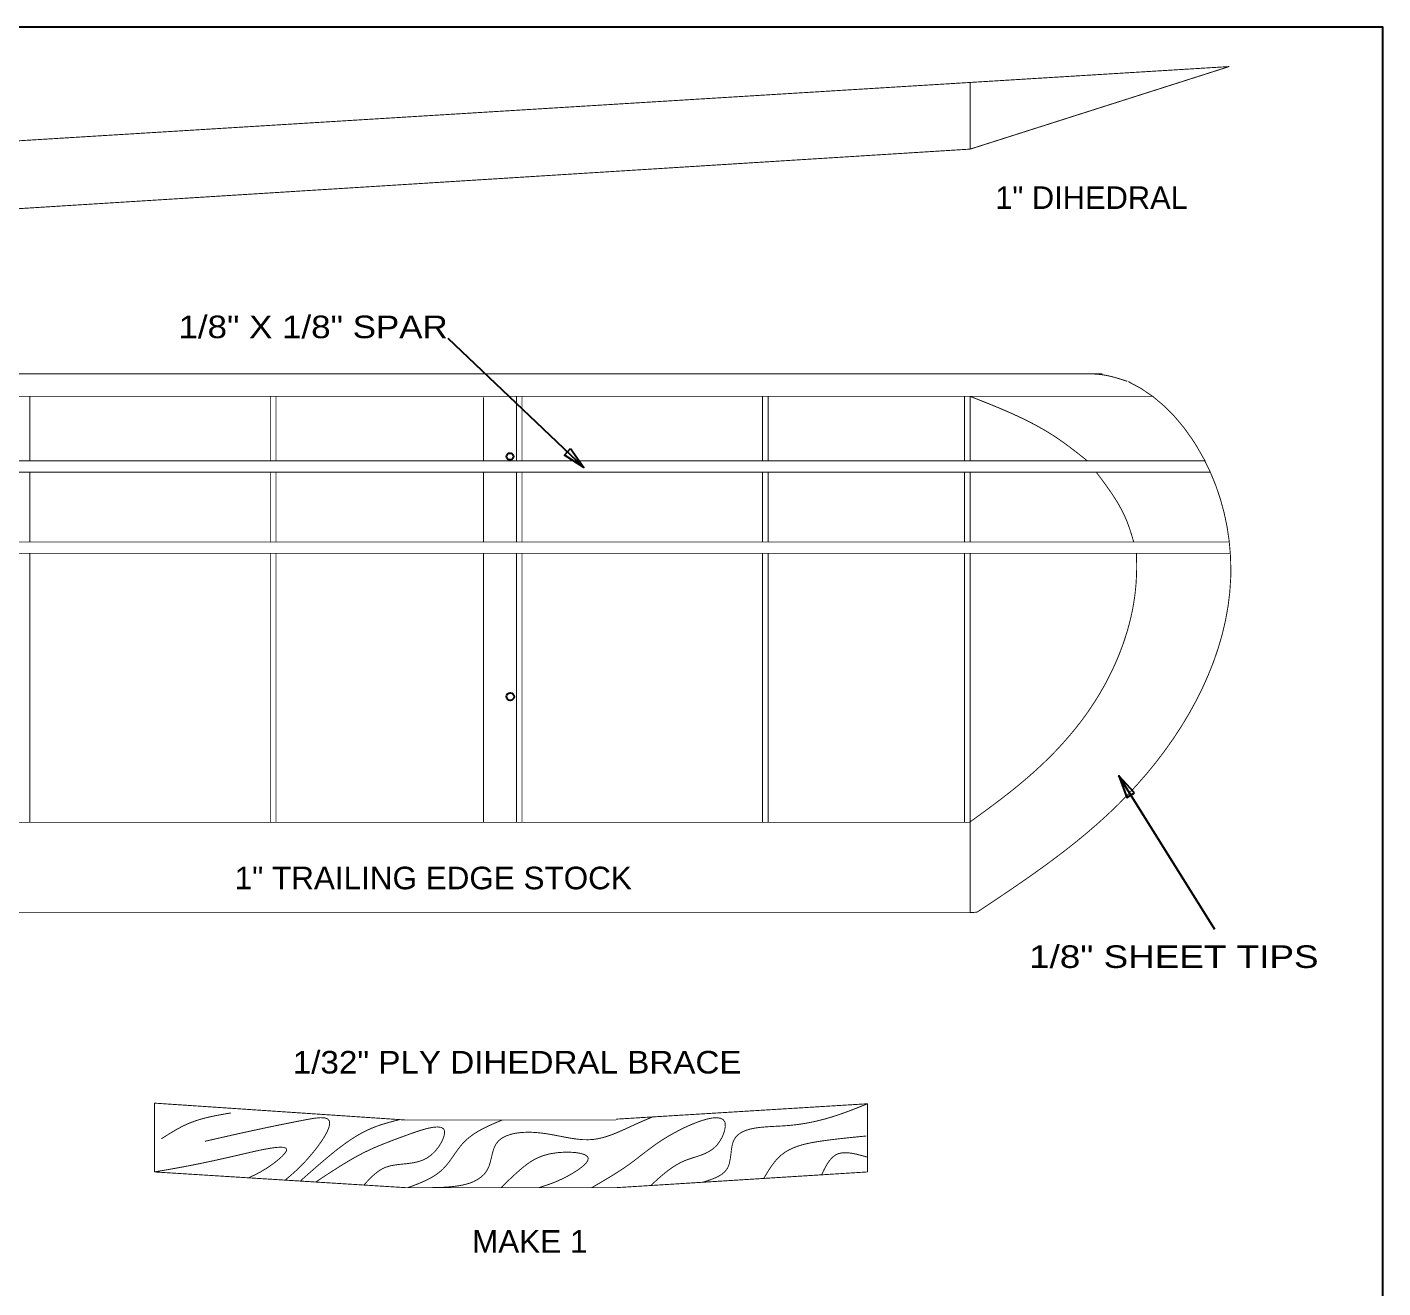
# Model space of a CAD drawing. Extents: x 0.4 to 42.7, y 0.1 to 28.
# Drawn here: x 27.75 to 42.74, y 14.09 to 28.05 of the extents above; entities that cross this region are included whole.
import ezdxf
from ezdxf.enums import TextEntityAlignment as Align

# ---------------------------------------------------------------- set-up
doc = ezdxf.new("R2010")
doc.units = 0
doc.header["$MEASUREMENT"] = 0
doc.layers.get('0').update_dxf_attribs({"color": 1, "linetype": 'CONTINUOUS'})

msp = doc.modelspace()

# ---------------------------------------------------------------- linework, layer by layer
at = {"color": 7, "linetype": 'Continuous'}
for points in [[(42.7447, 0.1409), (42.7447, 28.0482), (0.3881, 28.0482), (0.3881, 0.1409), (42.7447, 0.1409)], [(32.3992, 24.6053), (33.905, 23.1746)], [(33.7581, 23.3832), (33.905, 23.1746), (33.6892, 23.3107), (33.7581, 23.3832)], [(40.8848, 18.0606), (39.8223, 19.7605)], [(39.9973, 19.5749), (39.8223, 19.7605), (39.9124, 19.5219), (39.9973, 19.5749)]]:
    msp.add_lwpolyline(points, dxfattribs=at)
at = {"color": 7, "linetype": 'Continuous', "const_width": 0.01}
for points in [[(41.0445, 27.6115), (22.2079, 26.4559)], [(41.0445, 27.6115), (38.1792, 26.6979)], [(38.1792, 26.6979), (38.1792, 27.4337)], [(38.1792, 26.6979), (22.2079, 25.6979)], [(22.2079, 24.2113), (39.6406, 24.2113)], [(38.1792, 24.2113), (22.5048, 24.2113)], [(39.4403, 24.2113), (39.4575, 24.2111), (39.4746, 24.2109), (39.4918, 24.2106), (39.5088, 24.2103), (39.5259, 24.2098), (39.5431, 24.2091), (39.5601, 24.2083), (39.5771, 24.2072), (39.5941, 24.2058), (39.6111, 24.2042), (39.6238, 24.2027), (39.6406, 24.2005), (39.6575, 24.198), (39.6743, 24.1951), (39.6909, 24.1919), (39.7076, 24.1885), (39.7242, 24.1848), (39.7407, 24.1808), (39.7572, 24.1766), (39.7739, 24.1722), (39.7903, 24.1677), (39.8068, 24.1629), (39.8231, 24.158), (39.8396, 24.153), (39.8559, 24.1478), (39.8724, 24.1426), (39.8887, 24.1372), (39.905, 24.1318), (39.9185, 24.1274)], [(39.927, 24.1249), (39.9302, 24.1235), (40.069, 24.049), (40.2019, 23.9585), (40.3254, 23.8547), (40.4391, 23.7398), (40.5433, 23.6155), (40.6372, 23.4842), (40.6821, 23.4141), (40.7619, 23.2745), (40.8326, 23.1297), (40.8938, 22.981), (40.9456, 22.829), (40.9881, 22.6743), (41.0211, 22.5175), (41.0445, 22.3592), (41.0585, 22.2001), (41.0629, 22.0413), (41.0612, 21.9517), (41.051, 21.7938), (41.0314, 21.6364), (41.0034, 21.4804), (40.9669, 21.326), (40.9225, 21.1734), (40.8707, 21.0227), (40.8117, 20.8742), (40.7461, 20.728), (40.6741, 20.5844), (40.5964, 20.4435), (40.5132, 20.3056), (40.4247, 20.1707), (40.3315, 20.0391), (40.2342, 19.911), (40.1327, 19.7865), (40.0277, 19.666), (39.929, 19.5593), (39.8182, 19.4465), (39.7049, 19.3377), (39.5892, 19.2326), (39.4714, 19.1309), (39.3516, 19.0322), (39.2303, 18.9363), (39.1074, 18.8429), (38.9834, 18.7516), (38.8583, 18.6622), (38.7324, 18.5744), (38.6058, 18.4878), (38.4789, 18.4021), (38.3518, 18.317), (38.2555, 18.2529)], [(39.927, 24.1245), (39.9378, 24.1209), (39.9482, 24.1174)], [(38.1792, 23.9613), (22.5048, 23.9613)], [(27.7772, 23.9613), (27.7772, 23.2478)], [(30.4368, 23.9613), (30.4368, 23.2478)], [(30.4993, 23.9613), (30.4993, 23.2478)], [(32.7954, 23.9501), (32.7954, 23.2478)], [(33.1589, 23.9613), (33.1589, 23.2478)], [(33.2213, 23.9613), (33.2213, 23.2478)], [(35.881, 23.9613), (35.881, 23.2478)], [(35.9434, 23.9613), (35.9434, 23.2478)], [(38.1166, 23.9613), (38.1166, 23.2478)], [(38.1792, 23.9613), (40.2082, 23.9613)], [(38.1792, 23.2478), (38.1792, 23.9613)], [(39.4755, 23.2478), (39.4573, 23.2622), (39.4391, 23.2766), (39.4211, 23.2909), (39.4029, 23.3053), (39.3847, 23.3195), (39.3666, 23.3338), (39.3482, 23.348), (39.33, 23.3621), (39.3117, 23.3761), (39.2933, 23.3901), (39.275, 23.404), (39.2565, 23.4177), (39.2378, 23.4314), (39.2192, 23.4449), (39.2006, 23.4583), (39.1817, 23.4716), (39.1628, 23.4847), (39.1438, 23.4977), (39.1248, 23.5105), (39.1124, 23.5187), (39.069, 23.5465), (39.0254, 23.5734), (38.981, 23.5994), (38.9363, 23.6247), (38.8911, 23.6493), (38.8454, 23.6732), (38.7995, 23.6964), (38.7532, 23.7191), (38.7064, 23.7412), (38.6595, 23.7628), (38.6123, 23.7839), (38.5647, 23.8047), (38.517, 23.8251), (38.4691, 23.8451), (38.421, 23.8649), (38.3729, 23.8844), (38.3244, 23.9038), (38.276, 23.923), (38.2276, 23.9422), (38.1792, 23.9612), (38.1792, 23.9612)], [(22.2079, 23.2478), (38.1792, 23.2478)], [(38.1792, 23.2478), (40.783, 23.2478)], [(22.2079, 23.1228), (38.1792, 23.1228)], [(27.7772, 23.1228), (27.7772, 22.3496)], [(30.4368, 23.1228), (30.4368, 22.3496)], [(30.4993, 23.1228), (30.4993, 22.3496)], [(32.7954, 23.1228), (32.7954, 22.3496)], [(33.1589, 23.1228), (33.1589, 22.3496)], [(33.2213, 23.1228), (33.2213, 22.3496)], [(35.881, 23.1228), (35.881, 22.3496)], [(35.9434, 23.1228), (35.9434, 22.3496)], [(38.1166, 23.1228), (38.1166, 22.3496)], [(38.1792, 23.1228), (40.835, 23.1228)], [(38.1792, 23.1228), (38.1792, 22.3496)], [(39.9885, 22.3496), (39.9818, 22.3718), (39.9752, 22.394), (39.9686, 22.4161), (39.9618, 22.4383), (39.9548, 22.4603), (39.9477, 22.4823), (39.9404, 22.5041), (39.9327, 22.5259), (39.9249, 22.5475), (39.9168, 22.5689), (39.9083, 22.5902), (39.9078, 22.5917), (39.8955, 22.6203), (39.8824, 22.6487), (39.869, 22.6767), (39.8547, 22.7045), (39.84, 22.7319), (39.8247, 22.7591), (39.8089, 22.7861), (39.7926, 22.8129), (39.7757, 22.8394), (39.7587, 22.8658), (39.7412, 22.892), (39.7234, 22.918), (39.7052, 22.9439), (39.6869, 22.9697), (39.6683, 22.9954), (39.6495, 23.021), (39.6306, 23.0465), (39.6116, 23.072), (39.5926, 23.0974), (39.5734, 23.1228)], [(3.9149, 22.3496), (41.0445, 22.3496)], [(27.7772, 22.3496), (30.4135, 22.3496), (30.4368, 22.3496)], [(30.4993, 22.3496), (33.1356, 22.3496), (33.1589, 22.3496)], [(33.2213, 22.3496), (35.8577, 22.3496), (35.881, 22.3496)], [(35.9434, 22.3496), (38.1166, 22.3496)], [(38.1792, 22.3496), (41.0483, 22.3496)], [(3.4284, 22.2246), (41.0596, 22.2246)], [(27.7772, 22.2246), (30.4368, 22.2246)], [(27.7772, 19.2472), (27.7772, 22.2246)], [(30.4368, 19.2472), (30.4368, 22.2246)], [(30.4993, 22.2246), (33.1589, 22.2246)], [(30.4993, 19.2472), (30.4993, 22.2246)], [(32.7954, 22.2246), (32.7954, 19.2472)], [(33.1589, 19.2472), (33.1589, 22.2246)], [(33.2213, 19.2472), (33.2213, 22.2246)], [(33.2214, 22.2246), (35.881, 22.2246)], [(35.881, 19.2472), (35.881, 22.2246)], [(35.9434, 22.2246), (38.6031, 22.2246)], [(35.9434, 19.2472), (35.9434, 22.2246)], [(38.1166, 19.2472), (38.1166, 22.2246)], [(38.1715, 19.2472), (38.2257, 19.2865), (38.2798, 19.3259), (38.3338, 19.3655), (38.3877, 19.4052), (38.4414, 19.4451), (38.4947, 19.4854), (38.5479, 19.5261), (38.6007, 19.5671), (38.6531, 19.6087), (38.7051, 19.6508), (38.7367, 19.6769), (38.788, 19.72), (38.8386, 19.7638), (38.8886, 19.8083), (38.938, 19.8535), (38.987, 19.8994), (39.0351, 19.946), (39.0825, 19.9933), (39.1292, 20.0414), (39.1751, 20.0903), (39.2201, 20.14), (39.2643, 20.1904), (39.3076, 20.2417), (39.3501, 20.2938), (39.3917, 20.3468), (39.4322, 20.4006), (39.4717, 20.4553), (39.5101, 20.5109), (39.5176, 20.522), (39.5603, 20.5871), (39.6014, 20.6534), (39.6408, 20.7208), (39.6789, 20.7892), (39.7151, 20.8586), (39.7497, 20.9288), (39.7824, 20.9999), (39.8133, 21.0718), (39.8423, 21.1444), (39.8694, 21.2177), (39.8945, 21.2916), (39.9174, 21.3661), (39.9382, 21.4411), (39.9569, 21.5165), (39.9732, 21.5922), (39.9871, 21.6683), (39.9988, 21.7447), (40.008, 21.8212), (40.0146, 21.8979), (40.0187, 21.9747), (40.0204, 22.0416), (40.0204, 22.1085), (40.0197, 22.1754), (40.0187, 22.2246)], [(38.1792, 19.6388), (38.1792, 22.2246)], [(38.1792, 19.6388), (38.1792, 18.2472)], [(21.1944, 19.2471), (38.1792, 19.2472)], [(20.8996, 18.2472), (38.1715, 18.2472)], [(38.1715, 18.2472), (38.2555, 18.2529)], [(29.1539, 15.378), (29.1539, 16.1395)], [(29.1539, 16.1395), (31.9385, 15.9522)], [(37.0436, 16.1325), (34.2603, 15.9618)], [(35.2207, 15.2638), (35.2768, 15.2815), (35.3308, 15.3007), (35.3814, 15.3225), (35.4266, 15.3485), (35.4645, 15.38), (35.4936, 15.4184), (35.4948, 15.4204), (35.5133, 15.4667), (35.5245, 15.5186), (35.5317, 15.5732), (35.5379, 15.6277), (35.5471, 15.6794), (35.56, 15.7205), (35.5826, 15.7598), (35.6134, 15.7918), (35.6513, 15.8173), (35.6956, 15.8372), (35.7452, 15.8522), (35.7993, 15.8632), (35.8567, 15.8711), (35.9169, 15.8766), (35.9787, 15.8806), (36.0412, 15.8838), (36.1036, 15.8872), (36.1471, 15.8901), (36.2073, 15.8954), (36.2655, 15.9022), (36.3223, 15.9103), (36.3777, 15.9197), (36.4315, 15.9303), (36.4842, 15.942), (36.5357, 15.9546), (36.5862, 15.9682), (36.6356, 15.9827), (36.684, 15.9979), (36.732, 16.0137), (36.779, 16.0302), (36.8256, 16.0471), (36.8716, 16.0645), (36.9172, 16.0821), (36.9625, 16.1001), (37.0077, 16.1181), (37.0436, 16.1325)], [(37.0436, 16.1325), (37.0436, 15.3779)], [(29.2305, 15.744), (29.255, 15.7597), (29.2794, 15.7752), (29.3039, 15.7906), (29.3285, 15.8059), (29.3532, 15.8209), (29.378, 15.8356), (29.4029, 15.8499), (29.4281, 15.8638), (29.4534, 15.8771), (29.4789, 15.89), (29.5047, 15.9022), (29.5308, 15.9137), (29.5679, 15.9286), (29.6055, 15.9422), (29.6436, 15.9546), (29.6821, 15.9659), (29.7211, 15.9762), (29.7603, 15.9856), (29.7999, 15.9943), (29.8397, 16.0024), (29.8797, 16.01), (29.9199, 16.0172), (29.9601, 16.0242), (30.0004, 16.0311)], [(29.7141, 15.7171), (29.7625, 15.7282), (29.811, 15.7393), (29.8596, 15.7504), (29.9087, 15.7616), (29.958, 15.7728), (30.0077, 15.784), (30.0582, 15.7953), (30.1092, 15.8067), (30.161, 15.8181), (30.2139, 15.8296), (30.2675, 15.8413), (30.3223, 15.853), (30.3782, 15.8649), (30.4353, 15.8768), (30.4939, 15.889), (30.5539, 15.9012), (30.6154, 15.9137), (30.6786, 15.9263), (30.7435, 15.9391), (30.8101, 15.952), (30.8735, 15.9639), (30.9348, 15.9735), (30.9906, 15.9785), (31.0371, 15.9765), (31.0709, 15.9652), (31.0711, 15.9651), (31.0893, 15.9425), (31.093, 15.91), (31.0842, 15.8691), (31.0645, 15.8218), (31.0361, 15.7698), (31.0009, 15.7148), (30.9606, 15.6586), (30.9173, 15.6031), (30.873, 15.5499), (30.8363, 15.5084), (30.7945, 15.4637), (30.7545, 15.4238), (30.7163, 15.3877), (30.6793, 15.3544), (30.6431, 15.3232), (30.6074, 15.2931), (30.6006, 15.2874)], [(30.7675, 15.2769), (30.8064, 15.3114), (30.8454, 15.3459), (30.8845, 15.3803), (30.9236, 15.4147), (30.963, 15.4489), (31.0028, 15.483), (31.0427, 15.517), (31.0677, 15.5379), (31.1081, 15.5715), (31.1491, 15.6047), (31.1906, 15.6373), (31.2325, 15.6692), (31.2752, 15.7001), (31.3183, 15.73), (31.3623, 15.7586), (31.4069, 15.7857), (31.4522, 15.8112), (31.4986, 15.8349), (31.5457, 15.8566), (31.5635, 15.8641), (31.612, 15.8829), (31.6611, 15.8998), (31.7108, 15.9152), (31.7613, 15.9295), (31.8119, 15.943), (31.8628, 15.9561), (31.8663, 15.957)], [(31.9854, 15.9522), (31.9385, 15.9522)], [(31.9576, 15.2036), (32.0085, 15.2225), (32.059, 15.2419), (32.1086, 15.2622), (32.1571, 15.284), (32.2038, 15.3077), (32.2486, 15.3337), (32.2909, 15.3626), (32.3305, 15.3948), (32.3491, 15.4124), (32.3837, 15.4503), (32.416, 15.4911), (32.4468, 15.5338), (32.4767, 15.5772), (32.5071, 15.6204), (32.5387, 15.6621), (32.5708, 15.6994), (32.6075, 15.7355), (32.6469, 15.7683), (32.6887, 15.7984), (32.7327, 15.826), (32.7785, 15.8515), (32.8257, 15.8754), (32.8741, 15.8979), (32.9234, 15.9194), (32.9732, 15.9404), (33.0014, 15.9522)], [(31.9854, 15.9522), (34.2603, 15.9522)], [(32.0979, 15.2036), (32.1635, 15.2037), (32.2288, 15.2043), (32.293, 15.2056), (32.3562, 15.2081), (32.4177, 15.2122), (32.477, 15.2184), (32.5341, 15.2269), (32.5881, 15.2383), (32.6389, 15.2528), (32.686, 15.271), (32.7288, 15.2932), (32.7672, 15.3198), (32.8007, 15.3512), (32.8289, 15.3879), (32.8512, 15.4301), (32.8547, 15.4385), (32.8702, 15.4874), (32.8828, 15.5395), (32.8954, 15.5921), (32.9112, 15.6422), (32.9329, 15.6864), (32.9638, 15.724), (33.0029, 15.7543), (33.0486, 15.7778), (33.0998, 15.7952), (33.1548, 15.8072), (33.2124, 15.8143), (33.2712, 15.8173), (33.3244, 15.8169), (33.3818, 15.8136), (33.4379, 15.8079), (33.4928, 15.8004), (33.5467, 15.7914), (33.5993, 15.7816), (33.6512, 15.7715), (33.7023, 15.7616), (33.7528, 15.7525), (33.8027, 15.7447), (33.8522, 15.7387), (33.9014, 15.735), (33.9506, 15.7342), (33.9995, 15.7368), (34.016, 15.7386), (34.0651, 15.7464), (34.1142, 15.7579), (34.1635, 15.7724), (34.2126, 15.7896), (34.2617, 15.8088), (34.3108, 15.8296), (34.3597, 15.8515), (34.4087, 15.874), (34.4573, 15.8965), (34.5057, 15.9186), (34.5118, 15.9213), (34.5599, 15.9423), (34.608, 15.9627), (34.6559, 15.9827), (34.6651, 15.9866)], [(33.993, 15.2036), (34.0398, 15.231), (34.0863, 15.2583), (34.1325, 15.2857), (34.1782, 15.3132), (34.2233, 15.3408), (34.2675, 15.3684), (34.3106, 15.3962), (34.3528, 15.4242), (34.3934, 15.4523), (34.4107, 15.4646), (34.4493, 15.493), (34.487, 15.5216), (34.5242, 15.5505), (34.5616, 15.5797), (34.5996, 15.6091), (34.6391, 15.639), (34.6804, 15.6691), (34.724, 15.6997), (34.7709, 15.7307), (34.8212, 15.7621), (34.8758, 15.794), (34.8934, 15.8038), (34.9539, 15.8361), (35.0176, 15.8678), (35.0831, 15.8976), (35.1485, 15.9244), (35.212, 15.9471), (35.2724, 15.9643), (35.3276, 15.9751), (35.3762, 15.9781), (35.4163, 15.9722), (35.4465, 15.9563), (35.465, 15.9291), (35.4676, 15.9213), (35.4701, 15.8797), (35.4606, 15.8299), (35.4411, 15.7764), (35.413, 15.7236), (35.3786, 15.676), (35.3762, 15.6733), (35.3364, 15.6352), (35.2927, 15.6051), (35.246, 15.5814), (35.1973, 15.5621), (35.1475, 15.5455), (35.0973, 15.5297), (35.0477, 15.5129), (35.0239, 15.5037), (34.9769, 15.4824), (34.9315, 15.4577), (34.8877, 15.4301), (34.8452, 15.4), (34.8037, 15.3678), (34.7631, 15.334), (34.7232, 15.2989), (34.6838, 15.263), (34.6457, 15.2278)], [(30.9394, 15.2662), (30.9846, 15.2962), (31.03, 15.3262), (31.075, 15.3559), (31.12, 15.3852), (31.1649, 15.414), (31.2094, 15.4421), (31.2538, 15.4695), (31.2976, 15.4959), (31.3411, 15.5214), (31.3841, 15.5457), (31.4222, 15.5663), (31.4643, 15.5881), (31.5064, 15.6088), (31.5489, 15.6287), (31.5922, 15.648), (31.6371, 15.6671), (31.6838, 15.6861), (31.7328, 15.7055), (31.7848, 15.7254), (31.84, 15.7461), (31.8989, 15.768), (31.918, 15.775), (31.9822, 15.7985), (32.0485, 15.8217), (32.1144, 15.8428), (32.1773, 15.8601), (32.235, 15.8718), (32.2852, 15.8761), (32.3249, 15.8713), (32.3523, 15.8555), (32.3616, 15.8403), (32.3647, 15.8044), (32.3536, 15.7589), (32.3309, 15.708), (32.2986, 15.6556), (32.259, 15.6061), (32.2181, 15.5663), (32.171, 15.5328), (32.1217, 15.5083), (32.0707, 15.4912), (32.0187, 15.4795), (31.9661, 15.4718), (31.9134, 15.4661), (31.8612, 15.4608), (31.8101, 15.4541), (31.7606, 15.4444), (31.7131, 15.4297), (31.6961, 15.4228), (31.6522, 15.3992), (31.6108, 15.3697), (31.571, 15.3356), (31.5326, 15.2982), (31.4952, 15.2586), (31.4714, 15.2328)], [(35.8956, 15.3061), (35.9233, 15.3525), (35.9515, 15.3983), (35.9809, 15.4425), (36.012, 15.4845), (36.0455, 15.5236), (36.0819, 15.5589), (36.0914, 15.567), (36.132, 15.5969), (36.1758, 15.6225), (36.2224, 15.6443), (36.2713, 15.6627), (36.3221, 15.6783), (36.3743, 15.6914), (36.4275, 15.7024), (36.4812, 15.7117), (36.535, 15.7199), (36.5612, 15.7236), (36.6144, 15.7308), (36.6672, 15.7374), (36.7196, 15.7437), (36.7716, 15.7495), (36.8232, 15.7551), (36.8745, 15.7604), (36.9258, 15.7656), (36.977, 15.7706), (37.028, 15.7755), (37.0309, 15.7758)], [(29.1539, 15.378), (29.1942, 15.3848), (29.2348, 15.3917), (29.2757, 15.3988), (29.3172, 15.406), (29.3595, 15.4135), (29.403, 15.4214), (29.4475, 15.4295), (29.4936, 15.4382), (29.5413, 15.4474), (29.5909, 15.4571), (29.6424, 15.4675), (29.6963, 15.4785), (29.7527, 15.4904), (29.8117, 15.503), (29.8735, 15.5166), (29.9386, 15.5311), (30.0067, 15.5466), (30.0672, 15.5606), (30.1416, 15.5781), (30.2176, 15.5956), (30.2929, 15.6124), (30.3653, 15.6274), (30.4327, 15.6396), (30.4929, 15.6481), (30.5435, 15.6519), (30.5827, 15.65), (30.6081, 15.6414), (30.6176, 15.6253), (30.6152, 15.6128), (30.5969, 15.5836), (30.5639, 15.5482), (30.5206, 15.5098), (30.4716, 15.4712), (30.4325, 15.4432), (30.3839, 15.4113), (30.3372, 15.3837), (30.292, 15.3592), (30.2477, 15.337), (30.204, 15.316), (30.1969, 15.3127)], [(32.9885, 15.2036), (33.0265, 15.2406), (33.0646, 15.2773), (33.1027, 15.3135), (33.1407, 15.3489), (33.1788, 15.3832), (33.1971, 15.3993), (33.2354, 15.4316), (33.2744, 15.4621), (33.3152, 15.4904), (33.3586, 15.5161), (33.4053, 15.539), (33.4564, 15.5585), (33.5127, 15.5743), (33.5495, 15.582), (33.6151, 15.5913), (33.6836, 15.5961), (33.7514, 15.5965), (33.8151, 15.5921), (33.8707, 15.5829), (33.9149, 15.5687), (33.9439, 15.5494), (33.954, 15.5298), (33.9477, 15.5011), (33.9234, 15.4686), (33.885, 15.4337), (33.8362, 15.398), (33.7811, 15.363), (33.7232, 15.3303), (33.6799, 15.308), (33.6257, 15.2825), (33.5747, 15.2611), (33.5261, 15.2428), (33.4794, 15.2268), (33.4338, 15.2123), (33.406, 15.2036)], [(37.0436, 15.5409), (36.9855, 15.5576), (36.9282, 15.5726), (36.8725, 15.5842), (36.8193, 15.5906), (36.7693, 15.5901), (36.7233, 15.581), (36.6914, 15.567), (36.6541, 15.5391), (36.6215, 15.5019), (36.5923, 15.4574), (36.5653, 15.4081), (36.5394, 15.3561), (36.5347, 15.3461)], [(29.1539, 15.378), (31.9385, 15.2036)], [(37.0436, 15.3779), (34.2603, 15.2037)], [(31.9385, 15.2036), (34.2603, 15.2036)]]:
    msp.add_lwpolyline(points, dxfattribs=at)
at = {"color": 7, "linetype": 'Continuous'}
for centre, radius in [((33.0889, 23.2959), 0.0385), ((33.0903, 20.6387), 0.0424)]:
    msp.add_circle(centre, radius, dxfattribs=at)

# ---------------------------------------------------------------- texts
at = {"color": 7}
for s, width, p, p2 in [('1" DIHEDRAL', 0.881752, (38.456, 26.0359), (40.5869, 26.0359)), ('1/8" X 1/8" SPAR', 0.831265, (29.4205, 24.6053), (32.3992, 24.6053)), ('1" TRAILING EDGE STOCK', 0.864354, (30.0419, 18.5063), (34.4357, 18.5063)), ('1/8" SHEET TIPS', 0.937259, (38.8306, 17.6356), (42.0329, 17.6356)), ('1/32" PLY DIHEDRAL BRACE', 0.876071, (30.685, 16.4671), (35.6494, 16.4671)), ('MAKE 1', 0.957225, (32.6683, 14.4839), (33.9446, 14.4839))]:
    msp.add_text(s, height=0.25, dxfattribs=dict(at, width=width)).set_placement(p, p2, align=Align.FIT)

doc.saveas('drawing.dxf')
